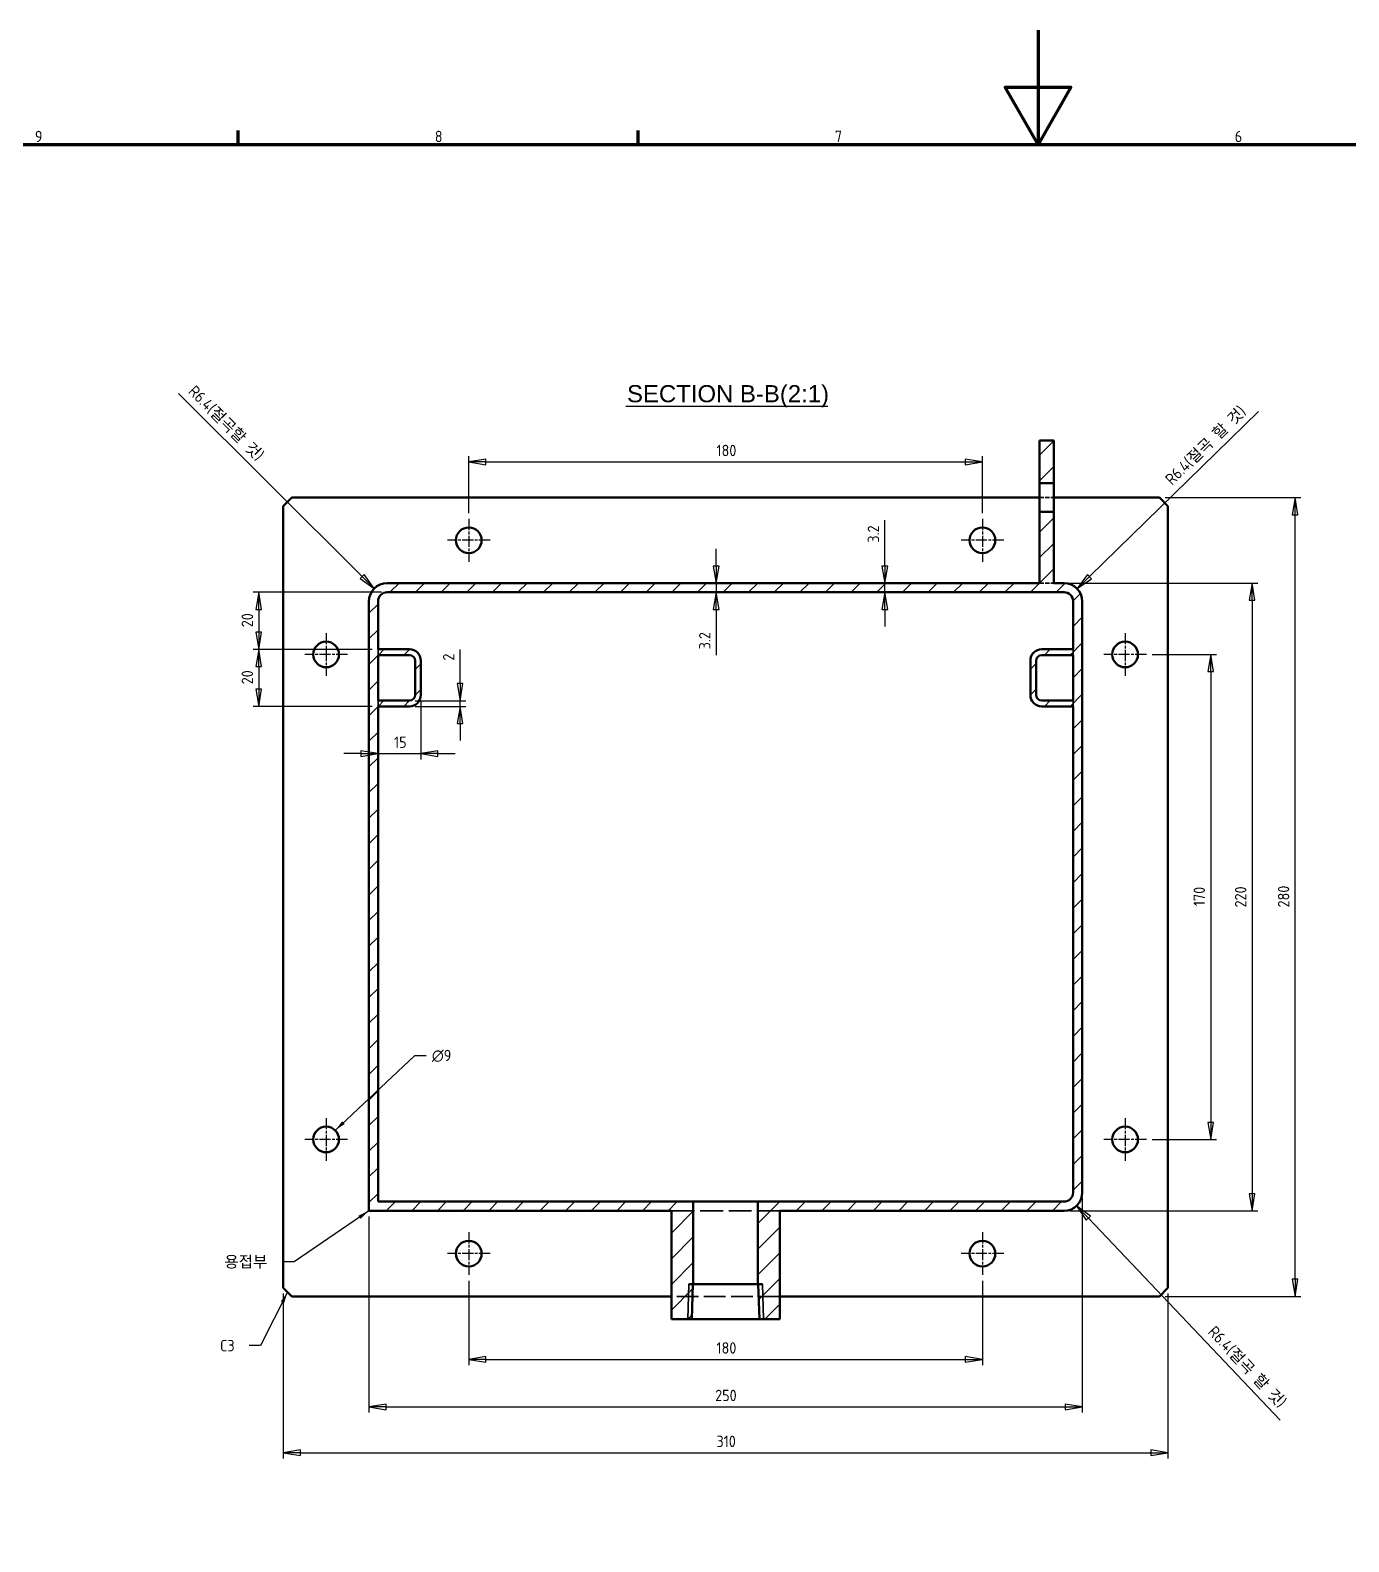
# Model space of a CAD drawing. Header units: millimetres. Extents: x 0 to 3364, y 0 to 2376.
# Drawn here: x 976 to 1900, y 1316 to 2376 of the extents above; entities that cross this region are included whole.
import ezdxf

# ---------------------------------------------------------------- set-up
doc = ezdxf.new("R2010")
doc.units = ezdxf.units.MM
doc.header["$LTSCALE"] = 4
doc.linetypes.add('CHAIN', pattern=[0.3543, 0.2362, -0.0295, 0.0591, -0.0295])
doc.linetypes.add('DASHED', pattern=[0.2067, 0.1654, -0.0413])
doc.layers.get('0').update_dxf_attribs({"lineweight": 25})
for name, color, linetype, lineweight in [('가려진 것(ISO)', 5, 'DASHED', 35), ('가시적인 것(ISO)', 7, 'Continuous', 50), ('가시적인 좁은 것(ISO)', 1, 'Continuous', 35), ('경계(ISO)', 7, 'Continuous', 70), ('기호(ISO)', 7, 'Continuous', 25), ('중심 표식(ISO)', 1, 'Continuous', 25), ('치수(ISO)', 7, 'Continuous', 25), ('해치(ISO)', 1, 'Continuous', 18)]:
    doc.layers.add(name, color=color, linetype=linetype, lineweight=lineweight)
doc.styles.add('ISO ProportionalPSTEK', font='isocp.shx')
doc.styles.add('텍스트 스타일513', font='arial.ttf')
doc.dimstyles.new('PSTEK', dxfattribs={"dimscale": 4, "dimtxt": 2, "dimasz": 3, "dimexe": 1, "dimexo": 1, "dimgap": 1, "dimtad": 1, "dimrnd": 1e-08, "dimdsep": 46, "dimtxsty": 'ISO ProportionalPSTEK', "dimblk": 'Filled-1', "dimcen": 0.09, "dimdle": 10, "dimclrd": 3, "dimclre": 3, "dimclrt": 1, "dimadec": 1, "dimazin": 2, "dimtfac": 1, "dimtmove": 0, "dimatfit": 3, "dimfxl": 0, "dimtolj": 1, "dimlwd": -1, "dimlwe": -1, "dimarcsym": 0})
doc.dimstyles.new('PSTEK$7', dxfattribs={"dimscale": 4, "dimtxt": 2, "dimasz": 2, "dimexe": 1, "dimexo": 1, "dimgap": 1, "dimtad": 1, "dimrnd": 1e-08, "dimdsep": 46, "dimtxsty": 'ISO ProportionalPSTEK', "dimblk": 'Filled-1', "dimcen": 0.09, "dimdle": 10, "dimclrd": 3, "dimclre": 3, "dimclrt": 1, "dimadec": 1, "dimazin": 2, "dimtfac": 1, "dimtmove": 0, "dimatfit": 3, "dimfxl": 0, "dimtolj": 1, "dimlwd": -1, "dimlwe": -1, "dimarcsym": 0})

# ---------------------------------------------------------------- blocks, each defined once
blk = doc.blocks.new('경계 Default Border')
at = {"layer": '경계(ISO)'}
for p, q in [((280.33, 574), (280.33, 576.4)), ((350.42, 574), (350.42, 576.4))]:
    blk.add_line(p, q, dxfattribs=at)
at = {"layer": '경계(ISO)', "flags": 128}
for points in [[(420.5, 594), (420.5, 574), (414.73, 584), (426.27, 584), (420.5, 574)], [(20, 20), (20, 574), (821, 574), (821, 20), (20, 20)]]:
    blk.add_lwpolyline(points, dxfattribs=at)
at = {"layer": '경계(ISO)', "color": 1, "char_height": 2, "attachment_point": 7, "style": 'ISO ProportionalPSTEK'}
for s, insert in [('9', (244.72, 574.38)), ('8', (314.8, 574.38)), ('7', (384.89, 574.4)), ('6', (454.97, 574.38))]:
    blk.add_mtext(s, dxfattribs=dict(at, insert=insert))
blk = doc.blocks.new('Filled-1')
at = {"color": 0}
for p, q in [((0, 0), (-1, 0.167)), ((-1, 0.167), (-1, -0.167)), ((-1, 0), (0, 0)), ((-1, -0.167), (0, 0))]:
    blk.add_line(p, q, dxfattribs=at)
at = {"color": 0, "flags": 128}
blk.add_lwpolyline([(-1, -0.167), (0, 0), (-1, 0.167), (-1, -0.167)], dxfattribs=at)
at = {"color": 0}
blk.add_solid([(-1, -0.167), (0, 0), (-1, 0.167), (-1, -0.167)], dxfattribs=at)
blk = doc.blocks.new('*D17')
at = {"layer": 'Defpoints', "color": 0, "transparency": 16777216}
for p in [(1516.6, 1982), (1574.6, 1988.4), (1683, 1988.4)]:
    blk.add_point(p, dxfattribs=at)
at = {"layer": '치수(ISO)', "color": 3, "transparency": 16777216}
for p, q in [((1574.6, 2000.4), (1574.6, 2032.5)), ((1574.6, 1982), (1574.6, 1988.4)), ((1574.6, 1970), (1574.6, 1958))]:
    blk.add_line(p, q, dxfattribs=at)
at = {"layer": '치수(ISO)', "color": 3, "transparency": 16777216, "xscale": 12, "yscale": 12, "zscale": 12}
for p, rotation in [((1574.6, 1988.4), 270), ((1574.6, 1982), 90)]:
    blk.add_blockref('Filled-1', p, dxfattribs=dict(at, rotation=rotation))
at = {"layer": '치수(ISO)', "color": 1, "transparency": 16777216, "insert": (1562.6, 2016.8), "char_height": 8, "attachment_point": 1, "rotation": 90, "style": 'ISO ProportionalPSTEK'}
blk.add_mtext('\\A1;3.2', dxfattribs=at)
blk = doc.blocks.new('*D39')
at = {"layer": 'Defpoints', "color": 0, "transparency": 16777216}
for p in [(1700.2, 1988.4), (1700.2, 1548.4), (1832, 1548.4)]:
    blk.add_point(p, dxfattribs=at)
at = {"layer": '치수(ISO)', "color": 3, "transparency": 16777216}
for p, q in [((1704.2, 1988.4), (1836, 1988.4)), ((1832, 1976.4), (1832, 1560.4)), ((1704.2, 1548.4), (1836, 1548.4))]:
    blk.add_line(p, q, dxfattribs=at)
at = {"layer": '치수(ISO)', "color": 3, "transparency": 16777216, "xscale": 12, "yscale": 12, "zscale": 12}
for p, rotation in [((1832, 1988.4), 90), ((1832, 1548.4), 270)]:
    blk.add_blockref('Filled-1', p, dxfattribs=dict(at, rotation=rotation))
at = {"layer": '치수(ISO)', "color": 1, "transparency": 16777216, "insert": (1820, 1761.1), "char_height": 8, "attachment_point": 1, "rotation": 90, "style": 'ISO ProportionalPSTEK'}
blk.add_mtext('\\A1;220', dxfattribs=at)
blk = doc.blocks.new('*D40')
at = {"layer": 'Defpoints', "color": 0, "transparency": 16777216}
for p in [(1713, 1561.2), (1213, 1548.4), (1713, 1411)]:
    blk.add_point(p, dxfattribs=at)
at = {"layer": '치수(ISO)', "color": 3, "transparency": 16777216}
for p, q in [((1713, 1557.2), (1713, 1407)), ((1213, 1544.4), (1213, 1407)), ((1225, 1411), (1701, 1411))]:
    blk.add_line(p, q, dxfattribs=at)
at = {"layer": '치수(ISO)', "color": 3, "transparency": 16777216, "xscale": 12, "yscale": 12, "zscale": 12, "rotation": 180}
blk.add_blockref('Filled-1', (1213, 1411), dxfattribs=at)
at = {"layer": '치수(ISO)', "color": 3, "transparency": 16777216, "xscale": 12, "yscale": 12, "zscale": 12}
blk.add_blockref('Filled-1', (1713, 1411), dxfattribs=at)
at = {"layer": '치수(ISO)', "color": 1, "transparency": 16777216, "insert": (1455.7, 1423), "char_height": 8, "attachment_point": 1, "style": 'ISO ProportionalPSTEK'}
blk.add_mtext('\\A1;250', dxfattribs=at)
blk = doc.blocks.new('*D41')
at = {"layer": 'Defpoints', "color": 0, "transparency": 16777216}
for p in [(1767, 2048.4), (1862.1, 2048.4), (1767, 1488.4)]:
    blk.add_point(p, dxfattribs=at)
at = {"layer": '치수(ISO)', "color": 3, "transparency": 16777216}
for p, q in [((1771, 2048.4), (1866.1, 2048.4)), ((1862.1, 1500.4), (1862.1, 2036.4)), ((1771, 1488.4), (1866.1, 1488.4))]:
    blk.add_line(p, q, dxfattribs=at)
at = {"layer": '치수(ISO)', "color": 3, "transparency": 16777216, "xscale": 12, "yscale": 12, "zscale": 12}
for p, rotation in [((1862.1, 2048.4), 90), ((1862.1, 1488.4), 270)]:
    blk.add_blockref('Filled-1', p, dxfattribs=dict(at, rotation=rotation))
at = {"layer": '치수(ISO)', "color": 1, "transparency": 16777216, "insert": (1850.1, 1761.1), "char_height": 8, "attachment_point": 1, "rotation": 90, "style": 'ISO ProportionalPSTEK'}
blk.add_mtext('\\A1;280', dxfattribs=at)
blk = doc.blocks.new('*D53')
at = {"layer": 'Defpoints', "color": 0, "transparency": 16777216}
for p in [(1225.8, 1982), (1135.8, 1942), (1219.4, 1942)]:
    blk.add_point(p, dxfattribs=at)
at = {"layer": '치수(ISO)', "color": 3, "transparency": 16777216}
for p, q in [((1221.8, 1982), (1131.8, 1982)), ((1135.8, 1970), (1135.8, 1954)), ((1215.4, 1942), (1131.8, 1942))]:
    blk.add_line(p, q, dxfattribs=at)
at = {"layer": '치수(ISO)', "color": 3, "transparency": 16777216, "xscale": 12, "yscale": 12, "zscale": 12}
for p, rotation in [((1135.8, 1982), 90), ((1135.8, 1942), 270)]:
    blk.add_blockref('Filled-1', p, dxfattribs=dict(at, rotation=rotation))
at = {"layer": '치수(ISO)', "color": 1, "transparency": 16777216, "insert": (1123.8, 1957.5), "char_height": 8, "attachment_point": 1, "rotation": 90, "style": 'ISO ProportionalPSTEK'}
blk.add_mtext('\\A1;20', dxfattribs=at)
blk = doc.blocks.new('*D54')
at = {"layer": 'Defpoints', "color": 0, "transparency": 16777216}
for p in [(1219.4, 1942), (1135.8, 1902), (1219.4, 1902)]:
    blk.add_point(p, dxfattribs=at)
at = {"layer": '치수(ISO)', "color": 3, "transparency": 16777216}
for p, q in [((1215.4, 1942), (1131.8, 1942)), ((1135.8, 1930), (1135.8, 1914)), ((1215.4, 1902), (1131.8, 1902))]:
    blk.add_line(p, q, dxfattribs=at)
at = {"layer": '치수(ISO)', "color": 3, "transparency": 16777216, "xscale": 12, "yscale": 12, "zscale": 12}
for p, rotation in [((1135.8, 1942), 90), ((1135.8, 1902), 270)]:
    blk.add_blockref('Filled-1', p, dxfattribs=dict(at, rotation=rotation))
at = {"layer": '치수(ISO)', "color": 1, "transparency": 16777216, "insert": (1123.8, 1917.5), "char_height": 8, "attachment_point": 1, "rotation": 90, "style": 'ISO ProportionalPSTEK'}
blk.add_mtext('\\A1;20', dxfattribs=at)
blk = doc.blocks.new('*D55')
at = {"layer": 'Defpoints', "color": 0, "transparency": 16777216}
for p in [(1249.4, 1910), (1249.4, 1868.9), (1219.4, 1858.3)]:
    blk.add_point(p, dxfattribs=at)
at = {"layer": '치수(ISO)', "color": 3, "transparency": 16777216}
for p, q in [((1249.4, 1906), (1249.4, 1864.9)), ((1207.4, 1868.9), (1195.4, 1868.9)), ((1219.4, 1868.9), (1249.4, 1868.9)), ((1261.4, 1868.9), (1273.4, 1868.9))]:
    blk.add_line(p, q, dxfattribs=at)
at = {"layer": '치수(ISO)', "color": 3, "transparency": 16777216, "xscale": 12, "yscale": 12, "zscale": 12}
blk.add_blockref('Filled-1', (1219.4, 1868.9), dxfattribs=at)
at = {"layer": '치수(ISO)', "color": 3, "transparency": 16777216, "xscale": 12, "yscale": 12, "zscale": 12, "rotation": 180}
blk.add_blockref('Filled-1', (1249.4, 1868.9), dxfattribs=at)
at = {"layer": '치수(ISO)', "color": 1, "transparency": 16777216, "insert": (1230.6, 1880.9), "char_height": 8, "attachment_point": 1, "style": 'ISO ProportionalPSTEK'}
blk.add_mtext('\\A1;15', dxfattribs=at)
blk = doc.blocks.new('*D56')
at = {"layer": 'Defpoints', "color": 0, "transparency": 16777216}
for p in [(1241.4, 1906), (1241.4, 1902), (1276.9, 1906)]:
    blk.add_point(p, dxfattribs=at)
at = {"layer": '치수(ISO)', "color": 3, "transparency": 16777216}
for p, q in [((1276.9, 1918), (1276.9, 1942)), ((1245.4, 1906), (1280.9, 1906)), ((1245.4, 1902), (1280.9, 1902)), ((1276.9, 1902), (1276.9, 1906)), ((1276.9, 1890), (1276.9, 1878))]:
    blk.add_line(p, q, dxfattribs=at)
at = {"layer": '치수(ISO)', "color": 3, "transparency": 16777216, "xscale": 12, "yscale": 12, "zscale": 12}
for p, rotation in [((1276.9, 1906), 270), ((1276.9, 1902), 90)]:
    blk.add_blockref('Filled-1', p, dxfattribs=dict(at, rotation=rotation))
at = {"layer": '치수(ISO)', "color": 1, "transparency": 16777216, "insert": (1264.9, 1934.1), "char_height": 8, "attachment_point": 1, "rotation": 90, "style": 'ISO ProportionalPSTEK'}
blk.add_mtext('\\A1;2', dxfattribs=at)
blk = doc.blocks.new('*D57')
at = {"layer": 'Defpoints', "color": 0, "transparency": 16777216}
for p in [(1216.7, 1984.7), (1225.8, 1975.6)]:
    blk.add_point(p, dxfattribs=at)
at = {"layer": '치수(ISO)', "color": 3, "transparency": 16777216}
blk.add_line((1079.5, 2121.4), (1208.2, 1993.1), dxfattribs=at)
at = {"layer": '치수(ISO)', "color": 3, "transparency": 16777216, "xscale": 12, "yscale": 12, "zscale": 12, "rotation": 315.1039685580224}
blk.add_blockref('Filled-1', (1216.7, 1984.7), dxfattribs=at)
at = {"layer": '치수(ISO)', "color": 1, "transparency": 16777216, "insert": (1091.5, 2127.8), "char_height": 8, "attachment_point": 1, "rotation": 315.104, "style": 'ISO ProportionalPSTEK'}
blk.add_mtext('\\A1;R6.4(절곡할 것)', dxfattribs=at)
blk = doc.blocks.new('*D58')
at = {"layer": 'Defpoints', "color": 0, "transparency": 16777216}
for p in [(1709.4, 1984.6), (1700.2, 1975.6)]:
    blk.add_point(p, dxfattribs=at)
at = {"layer": '치수(ISO)', "color": 3, "transparency": 16777216}
blk.add_line((1836.4, 2108.7), (1718, 1993), dxfattribs=at)
at = {"layer": '치수(ISO)', "color": 3, "transparency": 16777216, "xscale": 12, "yscale": 12, "zscale": 12, "rotation": 224.3301283559194}
blk.add_blockref('Filled-1', (1709.4, 1984.6), dxfattribs=at)
at = {"layer": '치수(ISO)', "color": 1, "transparency": 16777216, "insert": (1770.3, 2062.3), "char_height": 8, "attachment_point": 1, "rotation": 44.3301, "style": 'ISO ProportionalPSTEK'}
blk.add_mtext('\\A1;R6.4(절곡 할 것)', dxfattribs=at)
blk = doc.blocks.new('*D59')
at = {"layer": 'Defpoints', "color": 0, "transparency": 16777216}
for p in [(1700.2, 1561.2), (1709, 1552)]:
    blk.add_point(p, dxfattribs=at)
at = {"layer": '치수(ISO)', "color": 3, "transparency": 16777216}
blk.add_line((1851.8, 1401.7), (1717.3, 1543.3), dxfattribs=at)
at = {"layer": '치수(ISO)', "color": 3, "transparency": 16777216, "xscale": 12, "yscale": 12, "zscale": 12, "rotation": 133.5423428999672}
blk.add_blockref('Filled-1', (1709, 1552), dxfattribs=at)
at = {"layer": '치수(ISO)', "color": 1, "transparency": 16777216, "insert": (1806.3, 1468.5), "char_height": 8, "attachment_point": 1, "rotation": 313.5423, "style": 'ISO ProportionalPSTEK'}
blk.add_mtext('\\A1;R6.4(절곡 할 것)', dxfattribs=at)
blk = doc.blocks.new('*D60')
at = {"layer": 'Defpoints', "color": 0, "transparency": 16777216}
for p in [(1643, 2073.4), (1283, 2033.4), (1643, 2033.4)]:
    blk.add_point(p, dxfattribs=at)
at = {"layer": '치수(ISO)', "color": 3, "transparency": 16777216}
for p, q in [((1283, 2037.4), (1283, 2077.4)), ((1643, 2037.4), (1643, 2077.4)), ((1295, 2073.4), (1631, 2073.4))]:
    blk.add_line(p, q, dxfattribs=at)
at = {"layer": '치수(ISO)', "color": 3, "transparency": 16777216, "xscale": 12, "yscale": 12, "zscale": 12, "rotation": 180}
blk.add_blockref('Filled-1', (1283, 2073.4), dxfattribs=at)
at = {"layer": '치수(ISO)', "color": 3, "transparency": 16777216, "xscale": 12, "yscale": 12, "zscale": 12}
blk.add_blockref('Filled-1', (1643, 2073.4), dxfattribs=at)
at = {"layer": '치수(ISO)', "color": 1, "transparency": 16777216, "insert": (1456.6, 2085.4), "char_height": 8, "attachment_point": 1, "style": 'ISO ProportionalPSTEK'}
blk.add_mtext('\\A1;180', dxfattribs=at)
blk = doc.blocks.new('*D61')
at = {"layer": 'Defpoints', "color": 0, "transparency": 16777216}
for p in [(1758, 1938.4), (1758, 1598.4), (1803, 1598.4)]:
    blk.add_point(p, dxfattribs=at)
at = {"layer": '치수(ISO)', "color": 3, "transparency": 16777216}
for p, q in [((1762, 1938.4), (1807, 1938.4)), ((1803, 1926.4), (1803, 1610.4)), ((1762, 1598.4), (1807, 1598.4))]:
    blk.add_line(p, q, dxfattribs=at)
at = {"layer": '치수(ISO)', "color": 3, "transparency": 16777216, "xscale": 12, "yscale": 12, "zscale": 12}
for p, rotation in [((1803, 1938.4), 90), ((1803, 1598.4), 270)]:
    blk.add_blockref('Filled-1', p, dxfattribs=dict(at, rotation=rotation))
at = {"layer": '치수(ISO)', "color": 1, "transparency": 16777216, "insert": (1791, 1762), "char_height": 8, "attachment_point": 1, "rotation": 90, "style": 'ISO ProportionalPSTEK'}
blk.add_mtext('\\A1;170', dxfattribs=at)
blk = doc.blocks.new('*D62')
at = {"layer": 'Defpoints', "color": 0, "transparency": 16777216}
for p in [(1283, 1503.4), (1643, 1503.4), (1643, 1444.3)]:
    blk.add_point(p, dxfattribs=at)
at = {"layer": '치수(ISO)', "color": 3, "transparency": 16777216}
for p, q in [((1283, 1499.4), (1283, 1440.3)), ((1643, 1499.4), (1643, 1440.3)), ((1295, 1444.3), (1631, 1444.3))]:
    blk.add_line(p, q, dxfattribs=at)
at = {"layer": '치수(ISO)', "color": 3, "transparency": 16777216, "xscale": 12, "yscale": 12, "zscale": 12, "rotation": 180}
blk.add_blockref('Filled-1', (1283, 1444.3), dxfattribs=at)
at = {"layer": '치수(ISO)', "color": 3, "transparency": 16777216, "xscale": 12, "yscale": 12, "zscale": 12}
blk.add_blockref('Filled-1', (1643, 1444.3), dxfattribs=at)
at = {"layer": '치수(ISO)', "color": 1, "transparency": 16777216, "insert": (1456.6, 1456.3), "char_height": 8, "attachment_point": 1, "style": 'ISO ProportionalPSTEK'}
blk.add_mtext('\\A1;180', dxfattribs=at)
blk = doc.blocks.new('*D63')
at = {"layer": 'Defpoints', "color": 0, "transparency": 16777216}
for p in [(1153, 1494.4), (1773, 1494.4), (1773, 1378.8)]:
    blk.add_point(p, dxfattribs=at)
at = {"layer": '치수(ISO)', "color": 3, "transparency": 16777216}
for p, q in [((1153, 1490.4), (1153, 1374.8)), ((1773, 1490.4), (1773, 1374.8)), ((1165, 1378.8), (1761, 1378.8))]:
    blk.add_line(p, q, dxfattribs=at)
at = {"layer": '치수(ISO)', "color": 3, "transparency": 16777216, "xscale": 12, "yscale": 12, "zscale": 12, "rotation": 180}
blk.add_blockref('Filled-1', (1153, 1378.8), dxfattribs=at)
at = {"layer": '치수(ISO)', "color": 3, "transparency": 16777216, "xscale": 12, "yscale": 12, "zscale": 12}
blk.add_blockref('Filled-1', (1773, 1378.8), dxfattribs=at)
at = {"layer": '치수(ISO)', "color": 1, "transparency": 16777216, "insert": (1456.6, 1390.8), "char_height": 8, "attachment_point": 1, "style": 'ISO ProportionalPSTEK'}
blk.add_mtext('\\A1;310', dxfattribs=at)
blk = doc.blocks.new('*D73')
at = {"layer": 'Defpoints', "color": 0, "transparency": 16777216}
for p in [(1456.4, 1982), (1469.7, 1988.4), (1469.7, 1982)]:
    blk.add_point(p, dxfattribs=at)
at = {"layer": '치수(ISO)', "color": 3, "transparency": 16777216}
for p, q in [((1456.4, 2000.4), (1456.4, 2012.4)), ((1456.4, 1988.4), (1456.4, 1982)), ((1456.4, 1970), (1456.4, 1938))]:
    blk.add_line(p, q, dxfattribs=at)
at = {"layer": '치수(ISO)', "color": 3, "transparency": 16777216, "xscale": 12, "yscale": 12, "zscale": 12}
for p, rotation in [((1456.4, 1988.4), 270), ((1456.4, 1982), 90)]:
    blk.add_blockref('Filled-1', p, dxfattribs=dict(at, rotation=rotation))
at = {"layer": '치수(ISO)', "color": 1, "transparency": 16777216, "insert": (1444.4, 1942), "char_height": 8, "attachment_point": 1, "rotation": 90, "style": 'ISO ProportionalPSTEK'}
blk.add_mtext('\\A1;3.2', dxfattribs=at)

msp = doc.modelspace()

# ---------------------------------------------------------------- hatches: boundary and pattern name
at = {"layer": '해치(ISO)'}
h = msp.add_hatch(dxfattribs=at)
h.set_pattern_fill('ANSI31', color=256, scale=101.6, style=0)
h.set_pattern_definition([(45, (0, 0), (-8.980256, 8.980256), [])])
h.paths.add_polyline_path([(1683.0106, 2088.441), (1683.0106, 2058.441), (1693.0106, 2058.441), (1693.0106, 2088.441)])
edge = h.paths.add_edge_path()
edge.add_line((1440.1096, 1496.921), (1440.3796, 1496.921))
edge.add_line((1440.3796, 1496.921), (1440.3796, 1554.841))
edge.add_line((1440.3796, 1554.841), (1219.4106, 1554.841))
edge.add_line((1219.4106, 1554.841), (1219.4106, 1902.041))
edge.add_line((1219.4106, 1902.041), (1241.4106, 1902.041))
edge.add_ellipse((1241.4106, 1910.041), major_axis=(0, -8), ratio=1, start_angle=0, end_angle=90)
edge.add_line((1249.4106, 1910.041), (1249.4106, 1934.041))
edge.add_ellipse((1241.4106, 1934.041), major_axis=(8, 0), ratio=1, start_angle=0, end_angle=90)
edge.add_line((1241.4106, 1942.041), (1219.4106, 1942.041))
edge.add_line((1219.4106, 1942.041), (1219.4106, 1975.641))
edge.add_ellipse((1225.8106, 1975.641), major_axis=(-6.4, 0), ratio=1, start_angle=270, end_angle=360, ccw=False)
edge.add_line((1225.8106, 1982.041), (1700.2106, 1982.041))
edge.add_ellipse((1700.2106, 1975.641), major_axis=(0, 6.4), ratio=1, start_angle=270, end_angle=360, ccw=False)
edge.add_line((1706.6106, 1975.641), (1706.6106, 1942.041))
edge.add_line((1706.6106, 1942.041), (1684.6106, 1942.041))
edge.add_ellipse((1684.6106, 1934.041), major_axis=(0, 8), ratio=1, start_angle=0, end_angle=90)
edge.add_line((1676.6106, 1934.041), (1676.6106, 1910.041))
edge.add_ellipse((1684.6106, 1910.041), major_axis=(-8, 0), ratio=1, start_angle=0, end_angle=90)
edge.add_line((1684.6106, 1902.041), (1706.6106, 1902.041))
edge.add_line((1706.6106, 1902.041), (1706.6106, 1561.241))
edge.add_ellipse((1700.2106, 1561.241), major_axis=(6.4, 0), ratio=1, start_angle=270, end_angle=360, ccw=False)
edge.add_line((1700.2106, 1554.841), (1485.6416, 1554.841))
edge.add_line((1485.6416, 1554.841), (1485.6416, 1496.921))
edge.add_line((1485.6416, 1496.921), (1485.9116, 1496.921))
edge.add_line((1485.9116, 1496.921), (1486.6766, 1472.441))
edge.add_line((1486.6766, 1472.441), (1501.0106, 1472.441))
edge.add_line((1501.0106, 1472.441), (1501.0106, 1548.441))
edge.add_line((1501.0106, 1548.441), (1700.2106, 1548.441))
edge.add_ellipse((1700.2106, 1561.241), major_axis=(0, -12.8), ratio=1, start_angle=0, end_angle=90)
edge.add_line((1713.0106, 1561.241), (1713.0106, 1975.641))
edge.add_ellipse((1700.2106, 1975.641), major_axis=(12.8, 0), ratio=1, start_angle=0, end_angle=90)
edge.add_line((1700.2106, 1988.441), (1693.0106, 1988.441))
edge.add_line((1693.0106, 1988.441), (1693.0106, 2038.441))
edge.add_line((1693.0106, 2038.441), (1683.0106, 2038.441))
edge.add_line((1683.0106, 2038.441), (1683.0106, 1988.441))
edge.add_line((1683.0106, 1988.441), (1225.8106, 1988.441))
edge.add_ellipse((1225.8106, 1975.641), major_axis=(0, 12.8), ratio=1, start_angle=0, end_angle=90)
edge.add_line((1213.0106, 1975.641), (1213.0106, 1548.441))
edge.add_line((1213.0106, 1548.441), (1425.0106, 1548.441))
edge.add_line((1425.0106, 1548.441), (1425.0106, 1472.441))
edge.add_line((1425.0106, 1472.441), (1439.3446, 1472.441))
edge.add_line((1439.3446, 1472.441), (1440.1096, 1496.921))
edge = h.paths.add_edge_path(flags=0)
edge.add_line((1241.4106, 1906.041), (1219.4106, 1906.041))
edge.add_line((1219.4106, 1906.041), (1219.4106, 1938.041))
edge.add_line((1219.4106, 1938.041), (1241.4106, 1938.041))
edge.add_ellipse((1241.4106, 1934.041), major_axis=(0, 4), ratio=1, start_angle=270, end_angle=360, ccw=False)
edge.add_line((1245.4106, 1934.041), (1245.4106, 1910.041))
edge.add_ellipse((1241.4106, 1910.041), major_axis=(4, 0), ratio=1, start_angle=270, end_angle=360, ccw=False)
edge = h.paths.add_edge_path(flags=0)
edge.add_line((1684.6106, 1938.041), (1706.6106, 1938.041))
edge.add_line((1706.6106, 1938.041), (1706.6106, 1906.041))
edge.add_line((1706.6106, 1906.041), (1684.6106, 1906.041))
edge.add_ellipse((1684.6106, 1910.041), major_axis=(0, -4), ratio=1, start_angle=270, end_angle=360, ccw=False)
edge.add_line((1680.6106, 1910.041), (1680.6106, 1934.041))
edge.add_ellipse((1684.6106, 1934.041), major_axis=(-4, 0), ratio=1, start_angle=270, end_angle=360, ccw=False)

# ---------------------------------------------------------------- linework, layer by layer
at = {"layer": '가려진 것(ISO)', "ltscale": 4.761642}
for p, q in [((1683.0106, 2048.441), (1693.0106, 2048.441)), ((1683.0106, 1988.441), (1693.0106, 1988.441))]:
    msp.add_line(p, q, dxfattribs=at)
at = {"layer": '가려진 것(ISO)', "ltscale": 1.904597}
for p, q in [((1219.4106, 1942.041), (1219.4106, 1938.041)), ((1706.6106, 1938.041), (1706.6106, 1942.041)), ((1219.4106, 1906.041), (1219.4106, 1902.041)), ((1706.6106, 1902.041), (1706.6106, 1906.041))]:
    msp.add_line(p, q, dxfattribs=at)
at = {"layer": '가려진 것(ISO)', "ltscale": 24.064772}
msp.add_line((1501.0106, 1548.441), (1425.0106, 1548.441), dxfattribs=at)
at = {"layer": '가려진 것(ISO)', "ltscale": 22.980164}
msp.add_line((1501.0106, 1488.441), (1425.0106, 1488.441), dxfattribs=at)
at = {"layer": '가시적인 것(ISO)'}
for p, q in [((1683.0106, 2088.441), (1683.0106, 2058.441)), ((1693.0106, 2088.441), (1683.0106, 2088.441)), ((1693.0106, 2058.441), (1693.0106, 2088.441)), ((1683.0106, 2058.441), (1693.0106, 2058.441)), ((1683.0106, 2038.441), (1683.0106, 2058.441)), ((1693.0106, 2058.441), (1693.0106, 2038.441)), ((1153.0106, 2042.441), (1159.0106, 2048.441)), ((1159.0106, 2048.441), (1683.0106, 2048.441)), ((1693.0106, 2048.441), (1767.0106, 2048.441)), ((1767.0106, 2048.441), (1773.0106, 2042.441)), ((1153.0106, 1494.441), (1153.0106, 2042.441)), ((1693.0106, 2038.441), (1683.0106, 2038.441)), ((1683.0106, 2038.441), (1683.0106, 1988.441)), ((1693.0106, 1988.441), (1693.0106, 2038.441)), ((1773.0106, 2042.441), (1773.0106, 1494.441)), ((1683.0106, 1988.441), (1225.8106, 1988.441)), ((1225.8106, 1982.041), (1700.2106, 1982.041)), ((1700.2106, 1988.441), (1693.0106, 1988.441)), ((1213.0106, 1975.641), (1213.0106, 1548.441)), ((1219.4106, 1942.041), (1219.4106, 1975.641)), ((1706.6106, 1975.641), (1706.6106, 1942.041)), ((1713.0106, 1561.241), (1713.0106, 1975.641)), ((1241.4106, 1942.041), (1219.4106, 1942.041)), ((1706.6106, 1942.041), (1684.6106, 1942.041)), ((1219.4106, 1906.041), (1219.4106, 1938.041)), ((1219.4106, 1938.041), (1241.4106, 1938.041)), ((1245.4106, 1934.041), (1245.4106, 1910.041)), ((1249.4106, 1910.041), (1249.4106, 1934.041)), ((1676.6106, 1934.041), (1676.6106, 1910.041)), ((1680.6106, 1910.041), (1680.6106, 1934.041)), ((1684.6106, 1938.041), (1706.6106, 1938.041)), ((1706.6106, 1938.041), (1706.6106, 1906.041)), ((1241.4106, 1906.041), (1219.4106, 1906.041)), ((1219.4106, 1554.841), (1219.4106, 1902.041)), ((1219.4106, 1902.041), (1241.4106, 1902.041)), ((1706.6106, 1906.041), (1684.6106, 1906.041)), ((1684.6106, 1902.041), (1706.6106, 1902.041)), ((1706.6106, 1902.041), (1706.6106, 1561.241)), ((1213.0106, 1548.441), (1425.0106, 1548.441)), ((1440.3796, 1554.841), (1219.4106, 1554.841)), ((1425.0106, 1548.441), (1425.0106, 1472.441)), ((1440.3796, 1496.921), (1440.3796, 1554.841)), ((1440.3796, 1554.841), (1485.6416, 1554.841)), ((1700.2106, 1554.841), (1485.6416, 1554.841)), ((1485.6416, 1554.841), (1485.6416, 1496.921)), ((1501.0106, 1472.441), (1501.0106, 1548.441)), ((1501.0106, 1548.441), (1700.2106, 1548.441)), ((1159.0106, 1488.441), (1153.0106, 1494.441)), ((1437.2053, 1496.921), (1488.8159, 1496.921)), ((1439.3446, 1472.441), (1440.1096, 1496.921)), ((1485.9116, 1496.921), (1486.6766, 1472.441)), ((1773.0106, 1494.441), (1767.0106, 1488.441)), ((1425.0106, 1488.441), (1159.0106, 1488.441)), ((1767.0106, 1488.441), (1501.0106, 1488.441)), ((1425.0106, 1472.441), (1439.3446, 1472.441)), ((1486.6766, 1472.441), (1439.3446, 1472.441)), ((1486.6766, 1472.441), (1501.0106, 1472.441))]:
    msp.add_line(p, q, dxfattribs=at)
for centre in [(1283.0106, 2018.441), (1643.0106, 2018.441), (1183.0106, 1938.441), (1743.0106, 1938.441), (1183.0106, 1598.441), (1743.0106, 1598.441), (1283.0106, 1518.441), (1643.0106, 1518.441)]:
    msp.add_circle(centre, 9, dxfattribs=at)
for centre, radius, start, end in [((1225.8106, 1975.641), 12.8, 90, 180), ((1225.8106, 1975.641), 6.4, 90, 180), ((1700.2106, 1975.641), 12.8, 0, 90), ((1700.2106, 1975.641), 6.4, 0, 90), ((1241.4106, 1934.041), 8, 0, 90), ((1684.6106, 1934.041), 8, 90, 180), ((1241.4106, 1934.041), 4, 0, 90), ((1684.6106, 1934.041), 4, 90, 180), ((1241.4106, 1910.041), 8, 270, 0), ((1241.4106, 1910.041), 4, 270, 0), ((1684.6106, 1910.041), 8, 180, 270), ((1684.6106, 1910.041), 4, 180, 270), ((1700.2106, 1561.241), 6.4, 270, 0), ((1700.2106, 1561.241), 12.8, 270, 0)]:
    msp.add_arc(centre, radius, start, end, dxfattribs=at)
at = {"layer": '가시적인 좁은 것(ISO)'}
for p, q in [((1437.2053, 1496.921), (1436.4403, 1472.441)), ((1489.5809, 1472.441), (1488.8159, 1496.921))]:
    msp.add_line(p, q, dxfattribs=at)
at = {"layer": '기호(ISO)', "color": 7, "lineweight": 30}
msp.add_line((1393.1277, 2112.4441), (1534.7223, 2112.4441), dxfattribs=at)
at = {"layer": '중심 표식(ISO)', "linetype": 'CHAIN', "ltscale": 8.333956}
for p, q in [((1283.0106, 2033.441), (1283.0106, 2003.441)), ((1643.0106, 2033.441), (1643.0106, 2003.441)), ((1298.0106, 2018.441), (1268.0106, 2018.441)), ((1658.0106, 2018.441), (1628.0106, 2018.441)), ((1183.0106, 1953.441), (1183.0106, 1923.441)), ((1743.0106, 1953.441), (1743.0106, 1923.441)), ((1198.0106, 1938.441), (1168.0106, 1938.441)), ((1758.0106, 1938.441), (1728.0106, 1938.441)), ((1183.0106, 1613.441), (1183.0106, 1583.441)), ((1743.0106, 1613.441), (1743.0106, 1583.441)), ((1198.0106, 1598.441), (1168.0106, 1598.441)), ((1758.0106, 1598.441), (1728.0106, 1598.441)), ((1283.0106, 1533.441), (1283.0106, 1503.441)), ((1643.0106, 1533.441), (1643.0106, 1503.441)), ((1298.0106, 1518.441), (1268.0106, 1518.441)), ((1658.0106, 1518.441), (1628.0106, 1518.441))]:
    msp.add_line(p, q, dxfattribs=at)

# ---------------------------------------------------------------- block references
at = {"xscale": 4, "yscale": 4, "zscale": 4}
msp.add_blockref('경계 Default Border', (0, 0), dxfattribs=at)

# ---------------------------------------------------------------- texts
at = {"layer": '기호(ISO)', "color": 7, "insert": (1393.9149, 2111.6136), "char_height": 12, "attachment_point": 7, "style": '텍스트 스타일513'}
msp.add_mtext('SECTION B-B(2:1)', dxfattribs=at)
at = {"layer": '기호(ISO)', "color": 1, "insert": (1257.1718, 1661.2957), "char_height": 8, "attachment_point": 1, "line_spacing_factor": 0.35, "style": 'ISO ProportionalPSTEK'}
msp.add_mtext('{\\fAIGDT|b0|i0;\\H8.0000;n\\fisocp|b0|i0;\\H8.0000;9}', dxfattribs=at)
at = {"layer": '기호(ISO)', "color": 1, "insert": (1111.681, 1516.7454), "char_height": 8, "width": 37.044101, "attachment_point": 1, "style": 'ISO ProportionalPSTEK'}
msp.add_mtext('{\\fISOCP|b0|i0;\\H8.0000;용접부}', dxfattribs=at)
at = {"layer": '기호(ISO)', "color": 1, "insert": (1108.649, 1457.9382), "char_height": 8, "attachment_point": 1, "style": 'ISO ProportionalPSTEK'}
msp.add_mtext('{C3}', dxfattribs=at)

# ---------------------------------------------------------------- dimensions: what is measured, and where the dimension line sits
at = {"layer": '치수(ISO)', "color": 3}
for center, mpoint, text, picture, middle in [((1225.8106, 1975.641), (1216.7432, 1984.6755), '<>(절곡할 것)', '*D57', (1107.8341, 2093.1901)), ((1700.2106, 1975.641), (1709.3668, 1984.5856), '<>(절곡 할 것)', '*D58', (1806.4618, 2079.4363)), ((1700.2106, 1561.241), (1709.0284, 1551.9627), '<>(절곡 할 것)', '*D59', (1822.9594, 1432.0821))]:
    dim = msp.add_radius_dim(center=center, mpoint=mpoint, text=text, dimstyle='PSTEK', override={"dimdec": 2, "dimlfac": 0.5, "dimcen": 0, "dimtp": 0, "dimtm": 0, "dimtdec": 2, "dimtofl": 0}, dxfattribs=at)
    dim.commit()
    dim.dimension.update_dxf_attribs({"geometry": picture, "text_midpoint": middle, "dimtype": 164})
for base, p1, p2, angle, override, picture, middle in [((1643.0106, 2073.441), (1283.0106, 2033.441), (1643.0106, 2033.441), 180, {"dimdec": 2, "dimlfac": 0.5, "dimtp": 0, "dimtm": 0, "dimtdec": 2, "dimtofl": 0, "dimatfit": 1}, '*D60', (1463.0106, 2073.441)), ((1862.1326, 2048.441), (1767.0106, 1488.441), (1767.0106, 2048.441), 90, {"dimdec": 2, "dimlfac": 0.5, "dimtp": 0, "dimtm": 0, "dimtdec": 2, "dimtofl": 0, "dimatfit": 1}, '*D41', (1862.1326, 1768.441)), ((1574.5752, 1988.441), (1516.5986, 1982.041), (1683.0106, 1988.441), 90, {"dimdec": 2, "dimlfac": 0.5, "dimse1": 1, "dimse2": 1, "dimtp": 0, "dimtm": 0, "dimtdec": 2, "dimtofl": 1, "dimatfit": 1}, '*D17', (1574.5752, 2022.6804)), ((1456.4429, 1982.041), (1469.692, 1988.441), (1469.692, 1982.041), 90, {"dimdec": 2, "dimlfac": 0.5, "dimse1": 1, "dimse2": 1, "dimtp": 0, "dimtm": 0, "dimtdec": 2, "dimtofl": 1, "dimatfit": 1}, '*D73', (1456.4429, 1947.8016)), ((1135.8246, 1942.041), (1225.8106, 1982.041), (1219.4106, 1942.041), 270, {"dimdec": 2, "dimlfac": 0.5, "dimtp": 0, "dimtm": 0, "dimtdec": 2, "dimtofl": 0, "dimatfit": 1}, '*D53', (1135.8246, 1962.041)), ((1831.9741, 1548.441), (1700.2106, 1988.441), (1700.2106, 1548.441), 90, {"dimdec": 2, "dimlfac": 0.5, "dimtp": 0, "dimtm": 0, "dimtdec": 2, "dimtofl": 0, "dimatfit": 1}, '*D39', (1831.9741, 1768.441)), ((1135.8246, 1902.041), (1219.4106, 1942.041), (1219.4106, 1902.041), 90, {"dimdec": 2, "dimlfac": 0.5, "dimtp": 0, "dimtm": 0, "dimtdec": 2, "dimtofl": 0, "dimatfit": 1}, '*D54', (1135.8246, 1922.041)), ((1276.8851, 1906.041), (1241.4106, 1902.041), (1241.4106, 1906.041), 270, {"dimdec": 2, "dimlfac": 0.5, "dimtp": 0, "dimtm": 0, "dimtdec": 2, "dimtofl": 1, "dimatfit": 1}, '*D56', (1276.8851, 1936.041)), ((1803.0106, 1598.441), (1758.0106, 1938.441), (1758.0106, 1598.441), 90, {"dimdec": 2, "dimlfac": 0.5, "dimtp": 0, "dimtm": 0, "dimtdec": 2, "dimtofl": 0, "dimatfit": 1}, '*D61', (1803.0106, 1768.441)), ((1713.0106, 1411), (1213.0106, 1548.441), (1713.0106, 1561.241), 180, {"dimdec": 2, "dimlfac": 0.5, "dimtp": 0, "dimtm": 0, "dimtdec": 2, "dimtofl": 0, "dimatfit": 1}, '*D40', (1463.0106, 1411)), ((1643.0106, 1444.3226), (1283.0106, 1503.441), (1643.0106, 1503.441), 180, {"dimdec": 2, "dimlfac": 0.5, "dimtp": 0, "dimtm": 0, "dimtdec": 2, "dimtofl": 0, "dimatfit": 1}, '*D62', (1463.0106, 1444.3226))]:
    dim = msp.add_linear_dim(base=base, p1=p1, p2=p2, angle=angle, dimstyle='PSTEK', override=override, dxfattribs=at)
    dim.commit()
    dim.dimension.update_dxf_attribs({"geometry": picture, "text_midpoint": middle, "dimtype": 160})
for base, p1, p2, override, picture, middle in [((1249.4106, 1868.9472), (1219.4106, 1858.3487), (1249.4106, 1910.041), {"dimdec": 2, "dimlfac": 0.5, "dimse1": 1, "dimtp": 0, "dimtm": 0, "dimtdec": 2, "dimtofl": 1, "dimatfit": 1}, '*D55', (1234.4106, 1868.9472)), ((1773.0106, 1378.7855), (1153.0106, 1494.441), (1773.0106, 1494.441), {"dimdec": 2, "dimlfac": 0.5, "dimtp": 0, "dimtm": 0, "dimtdec": 2, "dimtofl": 0, "dimatfit": 1}, '*D63', (1463.0106, 1378.7855))]:
    dim = msp.add_linear_dim(base=base, p1=p1, p2=p2, dimstyle='PSTEK', override=override, dxfattribs=at)
    dim.commit()
    dim.dimension.update_dxf_attribs({"geometry": picture, "text_midpoint": middle, "dimtype": 160})

# ---------------------------------------------------------------- leaders
at = {"layer": '기호(ISO)', "color": 3, "annotation_type": 0, "has_hookline": 1}
for points, hookline_direction, text_width in [([(1189.3746, 1604.805), (1245.1718, 1657.2957), (1253.1718, 1657.2957)], 0, 13.6209), ([(1213.0106, 1548.441), (1160.7251, 1512.7454), (1152.7251, 1512.7454)], 1, 30.7324), ([(1156.0106, 1491.441), (1137.1019, 1453.9382), (1129.1019, 1453.9382)], 1, 9.5042)]:
    msp.add_leader(points, dimstyle='PSTEK$7', override={"dimtad": 0}, dxfattribs=dict(at, hookline_direction=hookline_direction, text_width=text_width))

doc.saveas('drawing.dxf')
